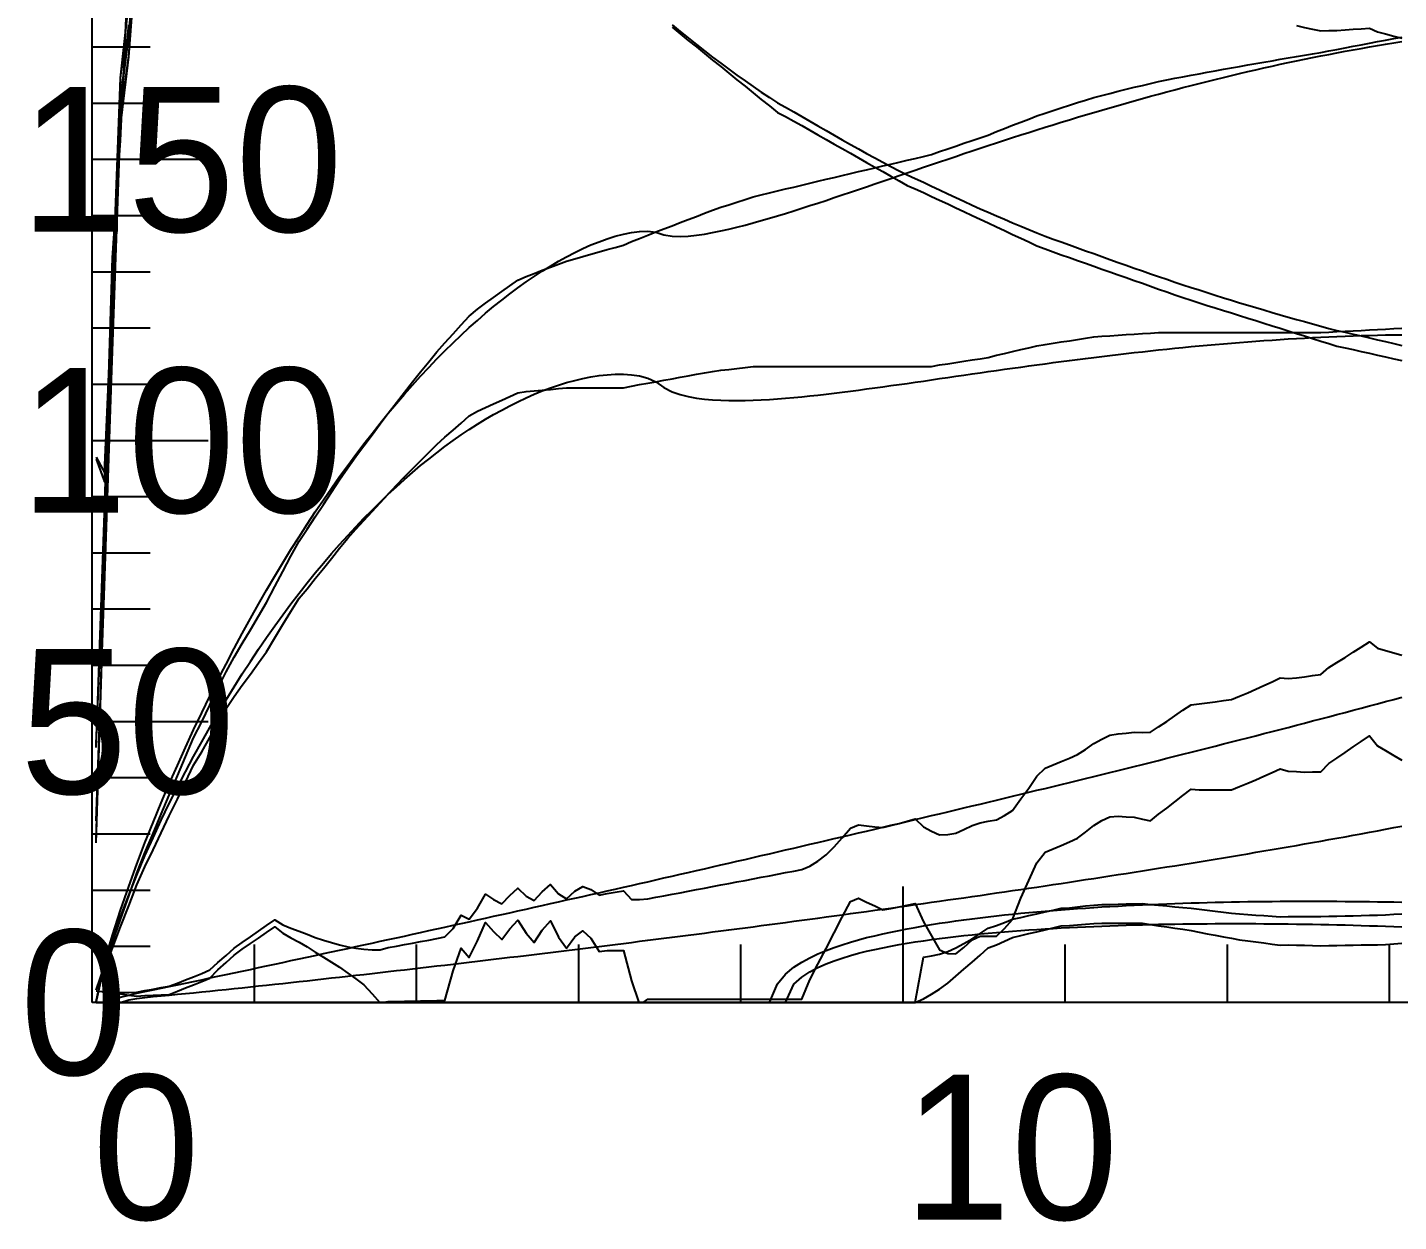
# Model space of a CAD drawing. Extents: x -35 to 191, y -35 to 135.
# Drawn here: x -3.6 to 72.2, y -12.1 to 53.9 of the extents above; entities that cross this region are included whole.
import ezdxf

# ---------------------------------------------------------------- set-up
doc = ezdxf.new("R2010")
doc.units = 0

msp = doc.modelspace()

# ---------------------------------------------------------------- linework, layer by layer
at = {"color": 0}
for p, q in [((0, 52.812), (3.2, 52.812)), ((0, 49.706), (3.2, 49.706)), ((0, 46.599), (6.4, 46.599)), ((0, 43.492), (3.2, 43.492)), ((0, 40.386), (3.2, 40.386)), ((0, 37.279), (3.2, 37.279)), ((0, 34.173), (3.2, 34.173)), ((0, 31.066), (6.4, 31.066)), ((0, 27.959), (3.2, 27.959)), ((0, 24.853), (3.2, 24.853)), ((0, 21.746), (3.2, 21.746)), ((0, 18.64), (3.2, 18.64)), ((0, 15.533), (6.4, 15.533)), ((0, 12.426), (3.2, 12.426)), ((0, 9.32), (3.2, 9.32)), ((0, 6.213), (3.2, 6.213)), ((44.8, 0), (44.8, 6.4)), ((0, 3.107), (3.2, 3.107)), ((8.96, 0), (8.96, 3.2)), ((17.92, 0), (17.92, 3.2)), ((26.88, 0), (26.88, 3.2)), ((35.84, 0), (35.84, 3.2)), ((53.76, 0), (53.76, 3.2)), ((62.72, 0), (62.72, 3.2)), ((71.68, 0), (71.68, 3.2))]:
    msp.add_line(p, q, dxfattribs=at)
msp.add_lwpolyline([(0, 0), (0, 108.731), (179.2, 108.731), (179.2, 0)], close=True, dxfattribs=at)
at = {"color": 1}
for points in [[(0.224, 14.31), (0.672, 25.121), (1.12, 37.391), (1.568, 50.058), (2.016, 53.341), (2.464, 59.091)], [(66.528, 53.99), (66.976, 53.888), (67.424, 53.793), (67.872, 53.696), (68.32, 53.727), (68.768, 53.724), (69.216, 53.759), (69.664, 53.787), (70.112, 53.817), (70.56, 53.849), (71.008, 53.652), (71.456, 53.531), (71.904, 53.412), (72.352, 53.296)]]:
    msp.add_lwpolyline(points, dxfattribs=at)
at = {"color": 2}
for points in [[(0.224, 30.029), (0.672, 28.77), (1.12, 38.327), (1.568, 49.803), (2.016, 53.408), (2.464, 59.073)], [(0.224, 8.825), (0.672, 23.445), (1.12, 35.987), (1.568, 48.427), (2.016, 52.271), (2.464, 58.072)], [(32.032, 54.03), (32.48, 53.669), (32.928, 53.305), (33.376, 52.946), (33.824, 52.594), (34.272, 52.249), (34.72, 51.911), (35.168, 51.579), (35.616, 51.254), (36.064, 50.934), (36.512, 50.621), (36.96, 50.313), (37.408, 50.009), (37.856, 49.713), (38.304, 49.475), (38.752, 49.223), (39.2, 48.963), (39.648, 48.708), (40.096, 48.451), (40.544, 48.193), (40.992, 47.938), (41.44, 47.68), (41.888, 47.424), (42.336, 47.173), (42.784, 46.925), (43.232, 46.681), (43.68, 46.441), (44.128, 46.204), (44.576, 45.971), (45.024, 45.743), (45.472, 45.544), (45.92, 45.335), (46.368, 45.121), (46.816, 44.908), (47.264, 44.695), (47.712, 44.485), (48.16, 44.277), (48.608, 44.073), (49.056, 43.871), (49.504, 43.672), (49.952, 43.475), (50.4, 43.282), (50.848, 43.091), (51.296, 42.902), (51.744, 42.715), (52.192, 42.531), (52.64, 42.352), (53.088, 42.192), (53.536, 42.03), (53.984, 41.869), (54.432, 41.709), (54.88, 41.547), (55.328, 41.386), (55.776, 41.225), (56.224, 41.064), (56.672, 40.903), (57.12, 40.742), (57.568, 40.583), (58.016, 40.426), (58.464, 40.271), (58.912, 40.117), (59.36, 39.966), (59.808, 39.816), (60.256, 39.667), (60.704, 39.521), (61.152, 39.377), (61.6, 39.234), (62.048, 39.092), (62.496, 38.951), (62.944, 38.812), (63.392, 38.675), (63.84, 38.539), (64.288, 38.404), (64.736, 38.271), (65.184, 38.14), (65.632, 38.009), (66.08, 37.88), (66.528, 37.752), (66.976, 37.626), (67.424, 37.5), (67.872, 37.375), (68.32, 37.251), (68.768, 37.135), (69.216, 37.037), (69.664, 36.935), (70.112, 36.834), (70.56, 36.728), (71.008, 36.624), (71.456, 36.521), (71.904, 36.416), (72.352, 36.312)], [(0.224, 0), (0.672, 2.069), (1.12, 3.451), (1.568, 4.725), (2.016, 5.92), (2.464, 7.041), (2.912, 8.098), (3.36, 9.104), (3.808, 10.066), (4.256, 10.992), (4.704, 11.886), (5.152, 12.752), (5.6, 13.592), (6.048, 14.408), (6.496, 15.2), (6.944, 15.97), (7.392, 16.719), (7.84, 17.447), (8.288, 18.156), (8.736, 18.845), (9.184, 19.516), (9.632, 20.17), (10.08, 20.805), (10.528, 21.424), (10.976, 22.026), (11.424, 22.612), (11.872, 23.183), (12.32, 23.737), (12.768, 24.277), (13.216, 24.803), (13.664, 25.313), (14.112, 25.81), (14.56, 26.292), (15.008, 26.761), (15.456, 27.216), (15.904, 27.657), (16.352, 28.086), (16.8, 28.501), (17.248, 28.904), (17.696, 29.293), (18.144, 29.67), (18.592, 30.034), (19.04, 30.385), (19.488, 30.724), (19.936, 31.05), (20.384, 31.363), (20.832, 31.664), (21.28, 31.953), (21.728, 32.228), (22.176, 32.492), (22.624, 32.742), (23.072, 32.979), (23.52, 33.203), (23.968, 33.414), (24.416, 33.611), (24.864, 33.795), (25.312, 33.964), (25.76, 34.118), (26.208, 34.258), (26.656, 34.381), (27.104, 34.488), (27.552, 34.577), (28, 34.647), (28.448, 34.696), (28.896, 34.722), (29.344, 34.723), (29.792, 34.692), (30.24, 34.624), (30.688, 34.505), (31.136, 34.304), (31.584, 33.985), (32.032, 33.748), (32.48, 33.593), (32.928, 33.484), (33.376, 33.404), (33.824, 33.348), (34.272, 33.308), (34.72, 33.283), (35.168, 33.27), (35.616, 33.267), (36.064, 33.273), (36.512, 33.286), (36.96, 33.306), (37.408, 33.331), (37.856, 33.362), (38.304, 33.397), (38.752, 33.436), (39.2, 33.478), (39.648, 33.524), (40.096, 33.572), (40.544, 33.623), (40.992, 33.676), (41.44, 33.731), (41.888, 33.787), (42.336, 33.846), (42.784, 33.905), (43.232, 33.966), (43.68, 34.027), (44.128, 34.09), (44.576, 34.153), (45.024, 34.217), (45.472, 34.281), (45.92, 34.346), (46.368, 34.411), (46.816, 34.476), (47.264, 34.541), (47.712, 34.606), (48.16, 34.671), (48.608, 34.736), (49.056, 34.8), (49.504, 34.865), (49.952, 34.929), (50.4, 34.992), (50.848, 35.055), (51.296, 35.118), (51.744, 35.18), (52.192, 35.241), (52.64, 35.302), (53.088, 35.362), (53.536, 35.421), (53.984, 35.48), (54.432, 35.538), (54.88, 35.595), (55.328, 35.651), (55.776, 35.706), (56.224, 35.76), (56.672, 35.813), (57.12, 35.865), (57.568, 35.917), (58.016, 35.967), (58.464, 36.016), (58.912, 36.064), (59.36, 36.111), (59.808, 36.157), (60.256, 36.201), (60.704, 36.245), (61.152, 36.287), (61.6, 36.328), (62.048, 36.368), (62.496, 36.406), (62.944, 36.444), (63.392, 36.48), (63.84, 36.514), (64.288, 36.548), (64.736, 36.58), (65.184, 36.611), (65.632, 36.64), (66.08, 36.668), (66.528, 36.695), (66.976, 36.72), (67.424, 36.744), (67.872, 36.766), (68.32, 36.787), (68.768, 36.806), (69.216, 36.824), (69.664, 36.841), (70.112, 36.856), (70.56, 36.869), (71.008, 36.881), (71.456, 36.891), (71.904, 36.9), (72.352, 36.907)], [(0.224, 0), (0.672, 0), (1.12, 0), (1.568, 0), (2.016, 0.149), (2.464, 0.22), (2.912, 0.275), (3.36, 0.323), (3.808, 0.366), (4.256, 0.408), (4.704, 0.45), (5.152, 0.493), (5.6, 0.536), (6.048, 0.58), (6.496, 0.625), (6.944, 0.671), (7.392, 0.718), (7.84, 0.765), (8.288, 0.812), (8.736, 0.86), (9.184, 0.908), (9.632, 0.956), (10.08, 1.005), (10.528, 1.054), (10.976, 1.103), (11.424, 1.152), (11.872, 1.201), (12.32, 1.251), (12.768, 1.3), (13.216, 1.35), (13.664, 1.4), (14.112, 1.45), (14.56, 1.501), (15.008, 1.551), (15.456, 1.602), (15.904, 1.653), (16.352, 1.704), (16.8, 1.756), (17.248, 1.807), (17.696, 1.859), (18.144, 1.911), (18.592, 1.963), (19.04, 2.015), (19.488, 2.068), (19.936, 2.12), (20.384, 2.173), (20.832, 2.226), (21.28, 2.279), (21.728, 2.332), (22.176, 2.386), (22.624, 2.439), (23.072, 2.493), (23.52, 2.547), (23.968, 2.601), (24.416, 2.656), (24.864, 2.71), (25.312, 2.765), (25.76, 2.82), (26.208, 2.875), (26.656, 2.93), (27.104, 2.985), (27.552, 3.04), (28, 3.096), (28.448, 3.152), (28.896, 3.208), (29.344, 3.264), (29.792, 3.32), (30.24, 3.377), (30.688, 3.434), (31.136, 3.49), (31.584, 3.547), (32.032, 3.605), (32.48, 3.662), (32.928, 3.719), (33.376, 3.777), (33.824, 3.835), (34.272, 3.893), (34.72, 3.951), (35.168, 4.01), (35.616, 4.068), (36.064, 4.127), (36.512, 4.186), (36.96, 4.245), (37.408, 4.305), (37.856, 4.364), (38.304, 4.424), (38.752, 4.484), (39.2, 4.544), (39.648, 4.604), (40.096, 4.665), (40.544, 4.725), (40.992, 4.786), (41.44, 4.847), (41.888, 4.909), (42.336, 4.97), (42.784, 5.032), (43.232, 5.094), (43.68, 5.156), (44.128, 5.218), (44.576, 5.281), (45.024, 5.343), (45.472, 5.406), (45.92, 5.47), (46.368, 5.533), (46.816, 5.597), (47.264, 5.661), (47.712, 5.725), (48.16, 5.789), (48.608, 5.854), (49.056, 5.918), (49.504, 5.984), (49.952, 6.049), (50.4, 6.114), (50.848, 6.18), (51.296, 6.246), (51.744, 6.313), (52.192, 6.379), (52.64, 6.446), (53.088, 6.514), (53.536, 6.581), (53.984, 6.649), (54.432, 6.717), (54.88, 6.785), (55.328, 6.854), (55.776, 6.923), (56.224, 6.992), (56.672, 7.061), (57.12, 7.131), (57.568, 7.201), (58.016, 7.272), (58.464, 7.343), (58.912, 7.414), (59.36, 7.485), (59.808, 7.557), (60.256, 7.629), (60.704, 7.702), (61.152, 7.775), (61.6, 7.848), (62.048, 7.922), (62.496, 7.996), (62.944, 8.071), (63.392, 8.146), (63.84, 8.221), (64.288, 8.297), (64.736, 8.373), (65.184, 8.449), (65.632, 8.526), (66.08, 8.604), (66.528, 8.682), (66.976, 8.761), (67.424, 8.839), (67.872, 8.919), (68.32, 8.999), (68.768, 9.08), (69.216, 9.161), (69.664, 9.242), (70.112, 9.325), (70.56, 9.407), (71.008, 9.491), (71.456, 9.575), (71.904, 9.66), (72.352, 9.745)], [(0.224, 0), (0.672, 0), (1.12, 0), (1.568, 0), (2.016, 0), (2.464, 0), (2.912, 0), (3.36, 0), (3.808, 0), (4.256, 0), (4.704, 0), (5.152, 0), (5.6, 0), (6.048, 0), (6.496, 0), (6.944, 0), (7.392, 0), (7.84, 0), (8.288, 0), (8.736, 0), (9.184, 0), (9.632, 0), (10.08, 0), (10.528, 0), (10.976, 0), (11.424, 0), (11.872, 0), (12.32, 0), (12.768, 0), (13.216, 0), (13.664, 0), (14.112, 0), (14.56, 0), (15.008, 0), (15.456, 0), (15.904, 0), (16.352, 0), (16.8, 0), (17.248, 0), (17.696, 0), (18.144, 0), (18.592, 0), (19.04, 0), (19.488, 0), (19.936, 0), (20.384, 0), (20.832, 0), (21.28, 0), (21.728, 0), (22.176, 0), (22.624, 0), (23.072, 0), (23.52, 0), (23.968, 0), (24.416, 0), (24.864, 0), (25.312, 0), (25.76, 0), (26.208, 0), (26.656, 0), (27.104, 0), (27.552, 0), (28, 0), (28.448, 0), (28.896, 0), (29.344, 0), (29.792, 0), (30.24, 0), (30.688, 0), (31.136, 0), (31.584, 0), (32.032, 0), (32.48, 0), (32.928, 0), (33.376, 0), (33.824, 0), (34.272, 0), (34.72, 0), (35.168, 0), (35.616, 0), (36.064, 0), (36.512, 0), (36.96, 0), (37.408, 0), (37.856, 0), (38.304, 0), (38.752, 1.014), (39.2, 1.397), (39.648, 1.694), (40.096, 1.932), (40.544, 2.131), (40.992, 2.302), (41.44, 2.455), (41.888, 2.593), (42.336, 2.719), (42.784, 2.835), (43.232, 2.93), (43.68, 3.026), (44.128, 3.114), (44.576, 3.196), (45.024, 3.272), (45.472, 3.343), (45.92, 3.412), (46.368, 3.477), (46.816, 3.538), (47.264, 3.59), (47.712, 3.643), (48.16, 3.693), (48.608, 3.74), (49.056, 3.784), (49.504, 3.827), (49.952, 3.867), (50.4, 3.906), (50.848, 3.944), (51.296, 3.974), (51.744, 4.006), (52.192, 4.037), (52.64, 4.065), (53.088, 4.092), (53.536, 4.117), (53.984, 4.141), (54.432, 4.164), (54.88, 4.186), (55.328, 4.204), (55.776, 4.222), (56.224, 4.239), (56.672, 4.255), (57.12, 4.269), (57.568, 4.282), (58.016, 4.294), (58.464, 4.306), (58.912, 4.316), (59.36, 4.323), (59.808, 4.331), (60.256, 4.338), (60.704, 4.344), (61.152, 4.348), (61.6, 4.352), (62.048, 4.355), (62.496, 4.357), (62.944, 4.358), (63.392, 4.357), (63.84, 4.356), (64.288, 4.354), (64.736, 4.352), (65.184, 4.348), (65.632, 4.343), (66.08, 4.338), (66.528, 4.332), (66.976, 4.326), (67.424, 4.317), (67.872, 4.309), (68.32, 4.3), (68.768, 4.29), (69.216, 4.279), (69.664, 4.267), (70.112, 4.255), (70.56, 4.242), (71.008, 4.228), (71.456, 4.213), (71.904, 4.198), (72.352, 4.182)]]:
    msp.add_lwpolyline(points, dxfattribs=at)
at = {"color": 6}
for points in [[(0.224, 10.036), (0.672, 23.032), (1.12, 36.027), (1.568, 49.023), (2.016, 52.321), (2.464, 58.091)], [(32.032, 53.895), (32.48, 53.533), (32.928, 53.171), (33.376, 52.809), (33.824, 52.447), (34.272, 52.085), (34.72, 51.723), (35.168, 51.361), (35.616, 51), (36.064, 50.638), (36.512, 50.276), (36.96, 49.914), (37.408, 49.552), (37.856, 49.19), (38.304, 48.967), (38.752, 48.713), (39.2, 48.459), (39.648, 48.205), (40.096, 47.951), (40.544, 47.697), (40.992, 47.443), (41.44, 47.189), (41.888, 46.936), (42.336, 46.682), (42.784, 46.428), (43.232, 46.174), (43.68, 45.92), (44.128, 45.666), (44.576, 45.412), (45.024, 45.158), (45.472, 44.97), (45.92, 44.76), (46.368, 44.55), (46.816, 44.34), (47.264, 44.13), (47.712, 43.92), (48.16, 43.709), (48.608, 43.499), (49.056, 43.289), (49.504, 43.079), (49.952, 42.869), (50.4, 42.659), (50.848, 42.449), (51.296, 42.239), (51.744, 42.029), (52.192, 41.819), (52.64, 41.643), (53.088, 41.485), (53.536, 41.327), (53.984, 41.168), (54.432, 41.01), (54.88, 40.852), (55.328, 40.694), (55.776, 40.536), (56.224, 40.378), (56.672, 40.22), (57.12, 40.061), (57.568, 39.903), (58.016, 39.745), (58.464, 39.587), (58.912, 39.429), (59.36, 39.271), (59.808, 39.112), (60.256, 38.954), (60.704, 38.809), (61.152, 38.668), (61.6, 38.528), (62.048, 38.387), (62.496, 38.246), (62.944, 38.105), (63.392, 37.964), (63.84, 37.823), (64.288, 37.683), (64.736, 37.542), (65.184, 37.401), (65.632, 37.26), (66.08, 37.119), (66.528, 36.978), (66.976, 36.837), (67.424, 36.697), (67.872, 36.556), (68.32, 36.415), (68.768, 36.274), (69.216, 36.186), (69.664, 36.085), (70.112, 35.984), (70.56, 35.883), (71.008, 35.782), (71.456, 35.681), (71.904, 35.579), (72.352, 35.478)], [(0.224, 0.677), (0.672, 1.842), (1.12, 3.007), (1.568, 4.172), (2.016, 5.337), (2.464, 6.503), (2.912, 7.503), (3.36, 8.437), (3.808, 9.37), (4.256, 10.304), (4.704, 11.238), (5.152, 12.171), (5.6, 13.105), (6.048, 13.848), (6.496, 14.644), (6.944, 15.441), (7.392, 16.238), (7.84, 16.916), (8.288, 17.532), (8.736, 18.148), (9.184, 18.764), (9.632, 19.38), (10.08, 20.159), (10.528, 20.887), (10.976, 21.615), (11.424, 22.343), (11.872, 22.864), (12.32, 23.424), (12.768, 23.984), (13.216, 24.544), (13.664, 25.104), (14.112, 25.664), (14.56, 26.156), (15.008, 26.641), (15.456, 27.127), (15.904, 27.612), (16.352, 28.098), (16.8, 28.583), (17.248, 29.046), (17.696, 29.494), (18.144, 29.942), (18.592, 30.39), (19.04, 30.839), (19.488, 31.238), (19.936, 31.63), (20.384, 32.022), (20.832, 32.414), (21.28, 32.683), (21.728, 32.886), (22.176, 33.09), (22.624, 33.294), (23.072, 33.497), (23.52, 33.701), (23.968, 33.763), (24.416, 33.804), (24.864, 33.845), (25.312, 33.885), (25.76, 33.926), (26.208, 33.967), (26.656, 33.964), (27.104, 33.964), (27.552, 33.964), (28, 33.964), (28.448, 33.964), (28.896, 33.964), (29.344, 33.964), (29.792, 34.064), (30.24, 34.146), (30.688, 34.227), (31.136, 34.309), (31.584, 34.39), (32.032, 34.472), (32.48, 34.553), (32.928, 34.635), (33.376, 34.716), (33.824, 34.798), (34.272, 34.879), (34.72, 34.94), (35.168, 34.99), (35.616, 35.039), (36.064, 35.089), (36.512, 35.139), (36.96, 35.143), (37.408, 35.143), (37.856, 35.143), (38.304, 35.143), (38.752, 35.143), (39.2, 35.143), (39.648, 35.143), (40.096, 35.143), (40.544, 35.143), (40.992, 35.143), (41.44, 35.143), (41.888, 35.143), (42.336, 35.143), (42.784, 35.143), (43.232, 35.143), (43.68, 35.143), (44.128, 35.143), (44.576, 35.143), (45.024, 35.143), (45.472, 35.143), (45.92, 35.143), (46.368, 35.143), (46.816, 35.236), (47.264, 35.304), (47.712, 35.373), (48.16, 35.442), (48.608, 35.511), (49.056, 35.58), (49.504, 35.649), (49.952, 35.77), (50.4, 35.873), (50.848, 35.977), (51.296, 36.08), (51.744, 36.183), (52.192, 36.287), (52.64, 36.368), (53.088, 36.437), (53.536, 36.506), (53.984, 36.574), (54.432, 36.643), (54.88, 36.712), (55.328, 36.781), (55.776, 36.818), (56.224, 36.848), (56.672, 36.878), (57.12, 36.908), (57.568, 36.938), (58.016, 36.968), (58.464, 36.998), (58.912, 37.028), (59.36, 37.03), (59.808, 37.03), (60.256, 37.03), (60.704, 37.03), (61.152, 37.03), (61.6, 37.03), (62.048, 37.03), (62.496, 37.03), (62.944, 37.03), (63.392, 37.03), (63.84, 37.03), (64.288, 37.03), (64.736, 37.03), (65.184, 37.03), (65.632, 37.03), (66.08, 37.03), (66.528, 37.03), (66.976, 37.03), (67.424, 37.03), (67.872, 37.03), (68.32, 37.052), (68.768, 37.075), (69.216, 37.099), (69.664, 37.122), (70.112, 37.146), (70.56, 37.17), (71.008, 37.193), (71.456, 37.217), (71.904, 37.24), (72.352, 37.264)], [(30.428, 0), (30.688, 0.171), (31.136, 0.171), (31.584, 0.171), (32.032, 0.171), (32.48, 0.171), (32.928, 0.171), (33.376, 0.171), (33.824, 0.171), (34.272, 0.171), (34.72, 0.171), (35.168, 0.171), (35.616, 0.171), (36.064, 0.171), (36.512, 0.171), (36.96, 0.171), (37.408, 0.171), (37.856, 0.171), (38.304, 0.171), (38.752, 0.171), (39.2, 0.171), (39.648, 1.252), (40.096, 2.118), (40.544, 2.985), (40.992, 3.851), (41.44, 4.718), (41.888, 5.584), (42.336, 5.76), (42.784, 5.545), (43.232, 5.33), (43.68, 5.115), (44.128, 5.194), (44.576, 5.284), (45.024, 5.373), (45.472, 5.463), (45.92, 4.446), (46.368, 3.681), (46.816, 2.915), (47.264, 2.712), (47.712, 2.677), (48.16, 3.033), (48.608, 3.453), (49.056, 3.66), (49.504, 3.66), (49.952, 3.66), (50.4, 4.086), (50.848, 4.579), (51.296, 5.754), (51.744, 6.736), (52.192, 7.717), (52.64, 8.308), (53.088, 8.492), (53.536, 8.677), (53.984, 8.874), (54.432, 9.07), (54.88, 9.403), (55.328, 9.787), (55.776, 10.052), (56.224, 10.259), (56.672, 10.286), (57.12, 10.258), (57.568, 10.23), (58.016, 10.123), (58.464, 10.039), (58.912, 10.402), (59.36, 10.738), (59.808, 11.083), (60.256, 11.432), (60.704, 11.78), (61.152, 11.756), (61.6, 11.756), (62.048, 11.756), (62.496, 11.756), (62.944, 11.756), (63.392, 11.927), (63.84, 12.112), (64.288, 12.296), (64.736, 12.505), (65.184, 12.707), (65.632, 12.909), (66.08, 12.777), (66.528, 12.756), (66.976, 12.735), (67.424, 12.743), (67.872, 12.743), (68.32, 13.202), (68.768, 13.508), (69.216, 13.814), (69.664, 14.12), (70.112, 14.426), (70.56, 14.732), (71.008, 14.189), (71.456, 13.92), (71.904, 13.651), (72.352, 13.382)], [(15.967, 0), (16.352, 0.049), (16.8, 0.057), (17.248, 0.065), (17.696, 0.074), (18.144, 0.082), (18.592, 0.091), (19.04, 0.099), (19.488, 0.108), (19.936, 1.745), (20.384, 2.993), (20.832, 2.484), (21.28, 3.409), (21.728, 4.409), (22.176, 3.924), (22.624, 3.476), (23.072, 4.066), (23.52, 4.549), (23.968, 3.832), (24.416, 3.319), (24.864, 3.991), (25.312, 4.508), (25.76, 3.614), (26.208, 2.993), (26.656, 3.63), (27.104, 3.953), (27.552, 3.551), (28, 2.817), (28.448, 2.87), (28.896, 2.87), (29.344, 2.87), (29.792, 1.189), (30.198, 0)], [(0.224, 0), (0.672, 0), (1.12, 0), (1.568, 0), (2.016, 0), (2.464, 0), (2.912, 0), (3.36, 0), (3.808, 0), (4.256, 0), (4.704, 0), (5.152, 0), (5.6, 0), (6.048, 0), (6.496, 0), (6.944, 0), (7.392, 0), (7.84, 0), (8.288, 0), (8.736, 0), (9.184, 0), (9.632, 0), (10.08, 0), (10.528, 0), (10.976, 0), (11.424, 0), (11.872, 0), (12.32, 0), (12.768, 0), (13.216, 0), (13.664, 0), (14.112, 0), (14.56, 0), (15.008, 0), (15.456, 0), (15.904, 0), (16.352, 0), (16.8, 0), (17.248, 0), (17.696, 0), (18.144, 0), (18.592, 0), (19.04, 0), (19.488, 0), (19.936, 0), (20.384, 0), (20.832, 0), (21.28, 0), (21.728, 0), (22.176, 0), (22.624, 0), (23.072, 0), (23.52, 0), (23.968, 0), (24.416, 0), (24.864, 0), (25.312, 0), (25.76, 0), (26.208, 0), (26.656, 0), (27.104, 0), (27.552, 0), (28, 0), (28.448, 0), (28.896, 0), (29.344, 0), (29.792, 0), (30.24, 0), (30.688, 0), (31.136, 0), (31.584, 0), (32.032, 0), (32.48, 0), (32.928, 0), (33.376, 0), (33.824, 0), (34.272, 0), (34.72, 0), (35.168, 0), (35.616, 0), (36.064, 0), (36.512, 0), (36.96, 0), (37.408, 0), (37.856, 0), (38.304, 0), (38.752, 0), (39.2, 0), (39.648, 0), (40.096, 0), (40.544, 0), (40.992, 0), (41.44, 0), (41.888, 0), (42.336, 0), (42.784, 0), (43.232, 0), (43.68, 0), (44.128, 0), (44.576, 0), (45.024, 0), (45.472, 0), (45.92, 0.19), (46.368, 0.459), (46.816, 0.727), (47.264, 1.07), (47.712, 1.458), (48.16, 1.845), (48.608, 2.233), (49.056, 2.62), (49.504, 3.008), (49.952, 3.177), (50.4, 3.381), (50.848, 3.585), (51.296, 3.695), (51.744, 3.801), (52.192, 3.907), (52.64, 4.014), (53.088, 4.12), (53.536, 4.226), (53.984, 4.244), (54.432, 4.286), (54.88, 4.328), (55.328, 4.37), (55.776, 4.384), (56.224, 4.384), (56.672, 4.384), (57.12, 4.384), (57.568, 4.384), (58.016, 4.384), (58.464, 4.302), (58.912, 4.237), (59.36, 4.171), (59.808, 4.106), (60.256, 4.04), (60.704, 3.974), (61.152, 3.885), (61.6, 3.799), (62.048, 3.714), (62.496, 3.629), (62.944, 3.543), (63.392, 3.458), (63.84, 3.402), (64.288, 3.344), (64.736, 3.286), (65.184, 3.228), (65.632, 3.17), (66.08, 3.182), (66.528, 3.17), (66.976, 3.159), (67.424, 3.147), (67.872, 3.136), (68.32, 3.14), (68.768, 3.148), (69.216, 3.157), (69.664, 3.165), (70.112, 3.174), (70.56, 3.183), (71.008, 3.191), (71.456, 3.2), (71.904, 3.241), (72.352, 3.278)], [(0.224, 0.646), (0.672, 0.586), (1.12, 0.526), (1.568, 0.467), (2.016, 0.407), (2.464, 0.347), (2.912, 0.389), (3.36, 0.405), (3.808, 0.42), (4.256, 0.436), (4.704, 0.628), (5.152, 0.804), (5.6, 0.981), (6.048, 1.157), (6.496, 1.334), (6.944, 1.801), (7.392, 2.21), (7.84, 2.62), (8.288, 2.941), (8.736, 3.249), (9.184, 3.557), (9.632, 3.865), (10.08, 4.173), (10.528, 3.826), (10.976, 3.575), (11.424, 3.325), (11.872, 3.074), (12.32, 2.782), (12.768, 2.504), (13.216, 2.226), (13.664, 1.947), (14.112, 1.617), (14.56, 1.297), (15.008, 0.977), (15.456, 0.472), (15.897, 0)]]:
    msp.add_lwpolyline(points, dxfattribs=at)
at = {"color": 3}
for points in [[(0.224, 14.095), (0.672, 27.042), (1.12, 41.161), (1.568, 47.641), (2.016, 57.566)], [(0.224, 30.124), (0.672, 29.295), (1.12, 39.307), (1.568, 51.103), (2.016, 55.283)], [(0.224, 0.043), (0.672, 2.228), (1.12, 3.714), (1.568, 5.097), (2.016, 6.404), (2.464, 7.641), (2.912, 8.818), (3.36, 9.946), (3.808, 11.032), (4.256, 12.083), (4.704, 13.103), (5.152, 14.096), (5.6, 15.063), (6.048, 16.006), (6.496, 16.926), (6.944, 17.824), (7.392, 18.701), (7.84, 19.557), (8.288, 20.394), (8.736, 21.211), (9.184, 22.01), (9.632, 22.79), (10.08, 23.553), (10.528, 24.298), (10.976, 25.026), (11.424, 25.738), (11.872, 26.434), (12.32, 27.114), (12.768, 27.778), (13.216, 28.427), (13.664, 29.061), (14.112, 29.68), (14.56, 30.285), (15.008, 30.875), (15.456, 31.451), (15.904, 32.013), (16.352, 32.561), (16.8, 33.095), (17.248, 33.615), (17.696, 34.122), (18.144, 34.616), (18.592, 35.096), (19.04, 35.563), (19.488, 36.016), (19.936, 36.457), (20.384, 36.884), (20.832, 37.298), (21.28, 37.699), (21.728, 38.087), (22.176, 38.461), (22.624, 38.822), (23.072, 39.17), (23.52, 39.504), (23.968, 39.825), (24.416, 40.131), (24.864, 40.424), (25.312, 40.702), (25.76, 40.966), (26.208, 41.215), (26.656, 41.448), (27.104, 41.664), (27.552, 41.864), (28, 42.046), (28.448, 42.208), (28.896, 42.35), (29.344, 42.467), (29.792, 42.558), (30.24, 42.616), (30.688, 42.631), (31.136, 42.578), (31.584, 42.43), (32.032, 42.348), (32.48, 42.334), (32.928, 42.357), (33.376, 42.404), (33.824, 42.469), (34.272, 42.549), (34.72, 42.639), (35.168, 42.74), (35.616, 42.848), (36.064, 42.963), (36.512, 43.084), (36.96, 43.21), (37.408, 43.34), (37.856, 43.473), (38.304, 43.61), (38.752, 43.75), (39.2, 43.892), (39.648, 44.037), (40.096, 44.183), (40.544, 44.33), (40.992, 44.48), (41.44, 44.63), (41.888, 44.781), (42.336, 44.933), (42.784, 45.085), (43.232, 45.238), (43.68, 45.391), (44.128, 45.544), (44.576, 45.697), (45.024, 45.851), (45.472, 46.004), (45.92, 46.156), (46.368, 46.309), (46.816, 46.461), (47.264, 46.612), (47.712, 46.763), (48.16, 46.914), (48.608, 47.063), (49.056, 47.212), (49.504, 47.36), (49.952, 47.507), (50.4, 47.653), (50.848, 47.799), (51.296, 47.943), (51.744, 48.086), (52.192, 48.228), (52.64, 48.369), (53.088, 48.509), (53.536, 48.648), (53.984, 48.785), (54.432, 48.921), (54.88, 49.056), (55.328, 49.19), (55.776, 49.322), (56.224, 49.453), (56.672, 49.582), (57.12, 49.71), (57.568, 49.837), (58.016, 49.962), (58.464, 50.085), (58.912, 50.207), (59.36, 50.328), (59.808, 50.447), (60.256, 50.565), (60.704, 50.681), (61.152, 50.795), (61.6, 50.908), (62.048, 51.019), (62.496, 51.129), (62.944, 51.236), (63.392, 51.343), (63.84, 51.447), (64.288, 51.55), (64.736, 51.652), (65.184, 51.751), (65.632, 51.849), (66.08, 51.945), (66.528, 52.04), (66.976, 52.132), (67.424, 52.223), (67.872, 52.312), (68.32, 52.4), (68.768, 52.485), (69.216, 52.569), (69.664, 52.651), (70.112, 52.732), (70.56, 52.81), (71.008, 52.887), (71.456, 52.962), (71.904, 53.034), (72.352, 53.106)], [(0.224, 0), (0.672, 0), (1.12, 0.166), (1.568, 0.287), (2.016, 0.399), (2.464, 0.504), (2.912, 0.602), (3.36, 0.697), (3.808, 0.791), (4.256, 0.883), (4.704, 0.976), (5.152, 1.069), (5.6, 1.162), (6.048, 1.256), (6.496, 1.351), (6.944, 1.445), (7.392, 1.54), (7.84, 1.636), (8.288, 1.731), (8.736, 1.827), (9.184, 1.923), (9.632, 2.019), (10.08, 2.115), (10.528, 2.211), (10.976, 2.308), (11.424, 2.404), (11.872, 2.501), (12.32, 2.598), (12.768, 2.695), (13.216, 2.792), (13.664, 2.889), (14.112, 2.986), (14.56, 3.084), (15.008, 3.181), (15.456, 3.279), (15.904, 3.377), (16.352, 3.475), (16.8, 3.573), (17.248, 3.671), (17.696, 3.77), (18.144, 3.868), (18.592, 3.967), (19.04, 4.065), (19.488, 4.164), (19.936, 4.263), (20.384, 4.362), (20.832, 4.461), (21.28, 4.561), (21.728, 4.66), (22.176, 4.76), (22.624, 4.859), (23.072, 4.959), (23.52, 5.059), (23.968, 5.159), (24.416, 5.259), (24.864, 5.36), (25.312, 5.46), (25.76, 5.56), (26.208, 5.661), (26.656, 5.762), (27.104, 5.863), (27.552, 5.964), (28, 6.065), (28.448, 6.166), (28.896, 6.268), (29.344, 6.369), (29.792, 6.471), (30.24, 6.572), (30.688, 6.674), (31.136, 6.776), (31.584, 6.878), (32.032, 6.981), (32.48, 7.083), (32.928, 7.185), (33.376, 7.288), (33.824, 7.391), (34.272, 7.494), (34.72, 7.597), (35.168, 7.7), (35.616, 7.803), (36.064, 7.906), (36.512, 8.01), (36.96, 8.113), (37.408, 8.217), (37.856, 8.321), (38.304, 8.425), (38.752, 8.529), (39.2, 8.634), (39.648, 8.738), (40.096, 8.843), (40.544, 8.947), (40.992, 9.052), (41.44, 9.157), (41.888, 9.262), (42.336, 9.368), (42.784, 9.473), (43.232, 9.579), (43.68, 9.684), (44.128, 9.79), (44.576, 9.896), (45.024, 10.002), (45.472, 10.109), (45.92, 10.215), (46.368, 10.322), (46.816, 10.429), (47.264, 10.536), (47.712, 10.643), (48.16, 10.75), (48.608, 10.858), (49.056, 10.965), (49.504, 11.073), (49.952, 11.181), (50.4, 11.289), (50.848, 11.397), (51.296, 11.506), (51.744, 11.615), (52.192, 11.723), (52.64, 11.832), (53.088, 11.942), (53.536, 12.051), (53.984, 12.161), (54.432, 12.27), (54.88, 12.38), (55.328, 12.491), (55.776, 12.601), (56.224, 12.712), (56.672, 12.822), (57.12, 12.933), (57.568, 13.045), (58.016, 13.156), (58.464, 13.268), (58.912, 13.38), (59.36, 13.492), (59.808, 13.604), (60.256, 13.717), (60.704, 13.83), (61.152, 13.943), (61.6, 14.056), (62.048, 14.17), (62.496, 14.284), (62.944, 14.398), (63.392, 14.512), (63.84, 14.627), (64.288, 14.742), (64.736, 14.857), (65.184, 14.972), (65.632, 15.088), (66.08, 15.204), (66.528, 15.321), (66.976, 15.437), (67.424, 15.555), (67.872, 15.672), (68.32, 15.79), (68.768, 15.908), (69.216, 16.026), (69.664, 16.145), (70.112, 16.264), (70.56, 16.384), (71.008, 16.504), (71.456, 16.624), (71.904, 16.745), (72.352, 16.866)], [(0.224, 0), (0.672, 0), (1.12, 0), (1.568, 0), (2.016, 0), (2.464, 0), (2.912, 0), (3.36, 0), (3.808, 0), (4.256, 0), (4.704, 0), (5.152, 0), (5.6, 0), (6.048, 0), (6.496, 0), (6.944, 0), (7.392, 0), (7.84, 0), (8.288, 0), (8.736, 0), (9.184, 0), (9.632, 0), (10.08, 0), (10.528, 0), (10.976, 0), (11.424, 0), (11.872, 0), (12.32, 0), (12.768, 0), (13.216, 0), (13.664, 0), (14.112, 0), (14.56, 0), (15.008, 0), (15.456, 0), (15.904, 0), (16.352, 0), (16.8, 0), (17.248, 0), (17.696, 0), (18.144, 0), (18.592, 0), (19.04, 0), (19.488, 0), (19.936, 0), (20.384, 0), (20.832, 0), (21.28, 0), (21.728, 0), (22.176, 0), (22.624, 0), (23.072, 0), (23.52, 0), (23.968, 0), (24.416, 0), (24.864, 0), (25.312, 0), (25.76, 0), (26.208, 0), (26.656, 0), (27.104, 0), (27.552, 0), (28, 0), (28.448, 0), (28.896, 0), (29.344, 0), (29.792, 0), (30.24, 0), (30.688, 0), (31.136, 0), (31.584, 0), (32.032, 0), (32.48, 0), (32.928, 0), (33.376, 0), (33.824, 0), (34.272, 0), (34.72, 0), (35.168, 0), (35.616, 0), (36.064, 0), (36.512, 0), (36.96, 0), (37.408, 0), (37.856, 1.026), (38.304, 1.569), (38.752, 1.946), (39.2, 2.224), (39.648, 2.469), (40.096, 2.681), (40.544, 2.869), (40.992, 3.035), (41.44, 3.187), (41.888, 3.328), (42.336, 3.458), (42.784, 3.58), (43.232, 3.686), (43.68, 3.79), (44.128, 3.888), (44.576, 3.981), (45.024, 4.067), (45.472, 4.149), (45.92, 4.228), (46.368, 4.304), (46.816, 4.376), (47.264, 4.44), (47.712, 4.504), (48.16, 4.565), (48.608, 4.625), (49.056, 4.68), (49.504, 4.733), (49.952, 4.784), (50.4, 4.834), (50.848, 4.881), (51.296, 4.924), (51.744, 4.967), (52.192, 5.008), (52.64, 5.047), (53.088, 5.084), (53.536, 5.119), (53.984, 5.154), (54.432, 5.186), (54.88, 5.218), (55.328, 5.246), (55.776, 5.274), (56.224, 5.301), (56.672, 5.327), (57.12, 5.35), (57.568, 5.373), (58.016, 5.394), (58.464, 5.414), (58.912, 5.434), (59.36, 5.451), (59.808, 5.468), (60.256, 5.483), (60.704, 5.498), (61.152, 5.511), (61.6, 5.523), (62.048, 5.535), (62.496, 5.545), (62.944, 5.554), (63.392, 5.562), (63.84, 5.569), (64.288, 5.576), (64.736, 5.582), (65.184, 5.586), (65.632, 5.589), (66.08, 5.592), (66.528, 5.594), (66.976, 5.595), (67.424, 5.595), (67.872, 5.594), (68.32, 5.592), (68.768, 5.59), (69.216, 5.587), (69.664, 5.583), (70.112, 5.578), (70.56, 5.573), (71.008, 5.567), (71.456, 5.56), (71.904, 5.552), (72.352, 5.544)]]:
    msp.add_lwpolyline(points, dxfattribs=at)
at = {"color": 4}
for points in [[(0.224, 30.138), (0.672, 29.286), (1.12, 39.274), (1.568, 51.057), (2.016, 55.225)], [(0.224, 8.989), (0.672, 23.984), (1.12, 36.919), (1.568, 49.641), (2.016, 54.036)], [(0.224, 0.678), (0.672, 2.019), (1.12, 3.305), (1.568, 4.589), (2.016, 5.87), (2.464, 7.148), (2.912, 8.275), (3.36, 9.339), (3.808, 10.401), (4.256, 11.461), (4.704, 12.518), (5.152, 13.573), (5.6, 14.625), (6.048, 15.504), (6.496, 16.429), (6.944, 17.352), (7.392, 18.272), (7.84, 19.085), (8.288, 19.84), (8.736, 20.594), (9.184, 21.345), (9.632, 22.095), (10.08, 22.983), (10.528, 23.826), (10.976, 24.665), (11.424, 25.502), (11.872, 26.155), (12.32, 26.84), (12.768, 27.522), (13.216, 28.202), (13.664, 28.879), (14.112, 29.554), (14.56, 30.167), (15.008, 30.771), (15.456, 31.374), (15.904, 31.974), (16.352, 32.571), (16.8, 33.165), (17.248, 33.738), (17.696, 34.295), (18.144, 34.85), (18.592, 35.402), (19.04, 35.951), (19.488, 36.456), (19.936, 36.952), (20.384, 37.446), (20.832, 37.937), (21.28, 38.319), (21.728, 38.645), (22.176, 38.968), (22.624, 39.289), (23.072, 39.607), (23.52, 39.923), (23.968, 40.118), (24.416, 40.293), (24.864, 40.466), (25.312, 40.637), (25.76, 40.806), (26.208, 40.973), (26.656, 41.102), (27.104, 41.232), (27.552, 41.359), (28, 41.485), (28.448, 41.608), (28.896, 41.73), (29.344, 41.849), (29.792, 42.048), (30.24, 42.228), (30.688, 42.406), (31.136, 42.582), (31.584, 42.755), (32.032, 42.928), (32.48, 43.1), (32.928, 43.273), (33.376, 43.445), (33.824, 43.617), (34.272, 43.789), (34.72, 43.945), (35.168, 44.091), (35.616, 44.238), (36.064, 44.384), (36.512, 44.531), (36.96, 44.641), (37.408, 44.748), (37.856, 44.855), (38.304, 44.961), (38.752, 45.068), (39.2, 45.175), (39.648, 45.282), (40.096, 45.388), (40.544, 45.494), (40.992, 45.6), (41.44, 45.706), (41.888, 45.812), (42.336, 45.918), (42.784, 46.023), (43.232, 46.128), (43.68, 46.233), (44.128, 46.337), (44.576, 46.442), (45.024, 46.546), (45.472, 46.649), (45.92, 46.753), (46.368, 46.856), (46.816, 47.027), (47.264, 47.181), (47.712, 47.334), (48.16, 47.487), (48.608, 47.639), (49.056, 47.79), (49.504, 47.941), (49.952, 48.129), (50.4, 48.304), (50.848, 48.479), (51.296, 48.652), (51.744, 48.825), (52.192, 48.998), (52.64, 49.152), (53.088, 49.298), (53.536, 49.443), (53.984, 49.587), (54.432, 49.73), (54.88, 49.873), (55.328, 50.015), (55.776, 50.133), (56.224, 50.245), (56.672, 50.357), (57.12, 50.467), (57.568, 50.578), (58.016, 50.687), (58.464, 50.796), (58.912, 50.904), (59.36, 50.992), (59.808, 51.077), (60.256, 51.161), (60.704, 51.245), (61.152, 51.328), (61.6, 51.411), (62.048, 51.493), (62.496, 51.574), (62.944, 51.655), (63.392, 51.735), (63.84, 51.815), (64.288, 51.893), (64.736, 51.971), (65.184, 52.049), (65.632, 52.125), (66.08, 52.201), (66.528, 52.277), (66.976, 52.351), (67.424, 52.425), (67.872, 52.498), (68.32, 52.586), (68.768, 52.674), (69.216, 52.762), (69.664, 52.849), (70.112, 52.935), (70.56, 53.02), (71.008, 53.105), (71.456, 53.189), (71.904, 53.272), (72.352, 53.354)], [(0.224, 0.646), (0.672, 0.586), (1.12, 0.552), (1.568, 0.548), (2.016, 0.55), (2.464, 0.571), (2.912, 0.662), (3.36, 0.739), (3.808, 0.817), (4.256, 0.896), (4.704, 1.07), (5.152, 1.244), (5.6, 1.423), (6.048, 1.607), (6.496, 1.792), (6.944, 2.21), (7.392, 2.597), (7.84, 2.992), (8.288, 3.314), (8.736, 3.627), (9.184, 3.94), (9.632, 4.254), (10.08, 4.569), (10.528, 4.292), (10.976, 4.11), (11.424, 3.938), (11.872, 3.776), (12.32, 3.595), (12.768, 3.441), (13.216, 3.305), (13.664, 3.19), (14.112, 3.071), (14.56, 2.99), (15.008, 2.944), (15.456, 2.9), (15.904, 2.9), (16.352, 3.029), (16.8, 3.112), (17.248, 3.196), (17.696, 3.28), (18.144, 3.364), (18.592, 3.448), (19.04, 3.532), (19.488, 3.616), (19.936, 4.089), (20.384, 4.823), (20.832, 4.596), (21.28, 5.218), (21.728, 5.976), (22.176, 5.689), (22.624, 5.454), (23.072, 5.909), (23.52, 6.309), (23.968, 5.876), (24.416, 5.624), (24.864, 6.108), (25.312, 6.518), (25.76, 6.002), (26.208, 5.722), (26.656, 6.147), (27.104, 6.41), (27.552, 6.239), (28, 5.927), (28.448, 6.027), (28.896, 6.101), (29.344, 6.176), (29.792, 5.68), (30.24, 5.68), (30.688, 5.726), (31.136, 5.811), (31.584, 5.895), (32.032, 5.98), (32.48, 6.065), (32.928, 6.15), (33.376, 6.235), (33.824, 6.32), (34.272, 6.405), (34.72, 6.49), (35.168, 6.575), (35.616, 6.661), (36.064, 6.746), (36.512, 6.831), (36.96, 6.916), (37.408, 7.002), (37.856, 7.087), (38.304, 7.172), (38.752, 7.258), (39.2, 7.343), (39.648, 7.531), (40.096, 7.805), (40.544, 8.163), (40.992, 8.595), (41.44, 9.089), (41.888, 9.637), (42.336, 9.81), (42.784, 9.756), (43.232, 9.706), (43.68, 9.663), (44.128, 9.778), (44.576, 9.898), (45.024, 10.019), (45.472, 10.139), (45.92, 9.706), (46.368, 9.459), (46.816, 9.27), (47.264, 9.29), (47.712, 9.363), (48.16, 9.553), (48.608, 9.775), (49.056, 9.93), (49.504, 10.01), (49.952, 10.09), (50.4, 10.332), (50.848, 10.615), (51.296, 11.246), (51.744, 11.85), (52.192, 12.502), (52.64, 12.941), (53.088, 13.126), (53.536, 13.312), (53.984, 13.506), (54.432, 13.701), (54.88, 13.988), (55.328, 14.312), (55.776, 14.557), (56.224, 14.763), (56.672, 14.845), (57.12, 14.888), (57.568, 14.932), (58.016, 14.923), (58.464, 14.93), (58.912, 15.24), (59.36, 15.534), (59.808, 15.837), (60.256, 16.144), (60.704, 16.453), (61.152, 16.497), (61.6, 16.558), (62.048, 16.62), (62.496, 16.682), (62.944, 16.744), (63.392, 16.927), (63.84, 17.119), (64.288, 17.311), (64.736, 17.522), (65.184, 17.727), (65.632, 17.933), (66.08, 17.9), (66.528, 17.946), (66.976, 17.993), (67.424, 18.061), (67.872, 18.123), (68.32, 18.51), (68.768, 18.791), (69.216, 19.072), (69.664, 19.355), (70.112, 19.639), (70.56, 19.924), (71.008, 19.587), (71.456, 19.454), (71.904, 19.325), (72.352, 19.199)], [(0.224, 0), (0.672, 0), (1.12, 0), (1.568, 0), (2.016, 0), (2.464, 0), (2.912, 0), (3.36, 0), (3.808, 0), (4.256, 0), (4.704, 0), (5.152, 0), (5.6, 0), (6.048, 0), (6.496, 0), (6.944, 0), (7.392, 0), (7.84, 0), (8.288, 0), (8.736, 0), (9.184, 0), (9.632, 0), (10.08, 0), (10.528, 0), (10.976, 0), (11.424, 0), (11.872, 0), (12.32, 0), (12.768, 0), (13.216, 0), (13.664, 0), (14.112, 0), (14.56, 0), (15.008, 0), (15.456, 0), (15.904, 0), (16.352, 0), (16.8, 0), (17.248, 0), (17.696, 0), (18.144, 0), (18.592, 0), (19.04, 0), (19.488, 0), (19.936, 0), (20.384, 0), (20.832, 0), (21.28, 0), (21.728, 0), (22.176, 0), (22.624, 0), (23.072, 0), (23.52, 0), (23.968, 0), (24.416, 0), (24.864, 0), (25.312, 0), (25.76, 0), (26.208, 0), (26.656, 0), (27.104, 0), (27.552, 0), (28, 0), (28.448, 0), (28.896, 0), (29.344, 0), (29.792, 0), (30.24, 0), (30.688, 0), (31.136, 0), (31.584, 0), (32.032, 0), (32.48, 0), (32.928, 0), (33.376, 0), (33.824, 0), (34.272, 0), (34.72, 0), (35.168, 0), (35.616, 0), (36.064, 0), (36.512, 0), (36.96, 0), (37.408, 0), (37.856, 0), (38.304, 0), (38.752, 0), (39.2, 0), (39.648, 0), (40.096, 0), (40.544, 0), (40.992, 0), (41.44, 0), (41.888, 0), (42.336, 0), (42.784, 0), (43.232, 0), (43.68, 0), (44.128, 0), (44.576, 0), (45.024, 0), (45.472, 0), (45.92, 2.505), (46.368, 2.577), (46.816, 2.675), (47.264, 2.823), (47.712, 3.024), (48.16, 3.257), (48.608, 3.519), (49.056, 3.801), (49.504, 4.099), (49.952, 4.246), (50.4, 4.42), (50.848, 4.596), (51.296, 4.702), (51.744, 4.803), (52.192, 4.904), (52.64, 5.006), (53.088, 5.107), (53.536, 5.207), (53.984, 5.236), (54.432, 5.285), (54.88, 5.332), (55.328, 5.38), (55.776, 5.405), (56.224, 5.417), (56.672, 5.43), (57.12, 5.442), (57.568, 5.454), (58.016, 5.466), (58.464, 5.412), (58.912, 5.371), (59.36, 5.331), (59.808, 5.291), (60.256, 5.251), (60.704, 5.211), (61.152, 5.153), (61.6, 5.099), (62.048, 5.046), (62.496, 4.993), (62.944, 4.941), (63.392, 4.89), (63.84, 4.859), (64.288, 4.828), (64.736, 4.797), (65.184, 4.766), (65.632, 4.735), (66.08, 4.751), (66.528, 4.751), (66.976, 4.751), (67.424, 4.75), (67.872, 4.75), (68.32, 4.759), (68.768, 4.771), (69.216, 4.782), (69.664, 4.794), (70.112, 4.805), (70.56, 4.816), (71.008, 4.826), (71.456, 4.837), (71.904, 4.869), (72.352, 4.898)]]:
    msp.add_lwpolyline(points, dxfattribs=at)

# ---------------------------------------------------------------- texts
at = {"color": 0}
for s, p in [('150', (-4, 42.599)), ('100', (-4, 27.066)), ('50', (-4, 11.533)), ('0', (-4, -4)), ('0', (0, -12)), ('10', (44.8, -12))]:
    msp.add_text(s, height=8, dxfattribs=at).set_placement(p)

doc.saveas('drawing.dxf')
